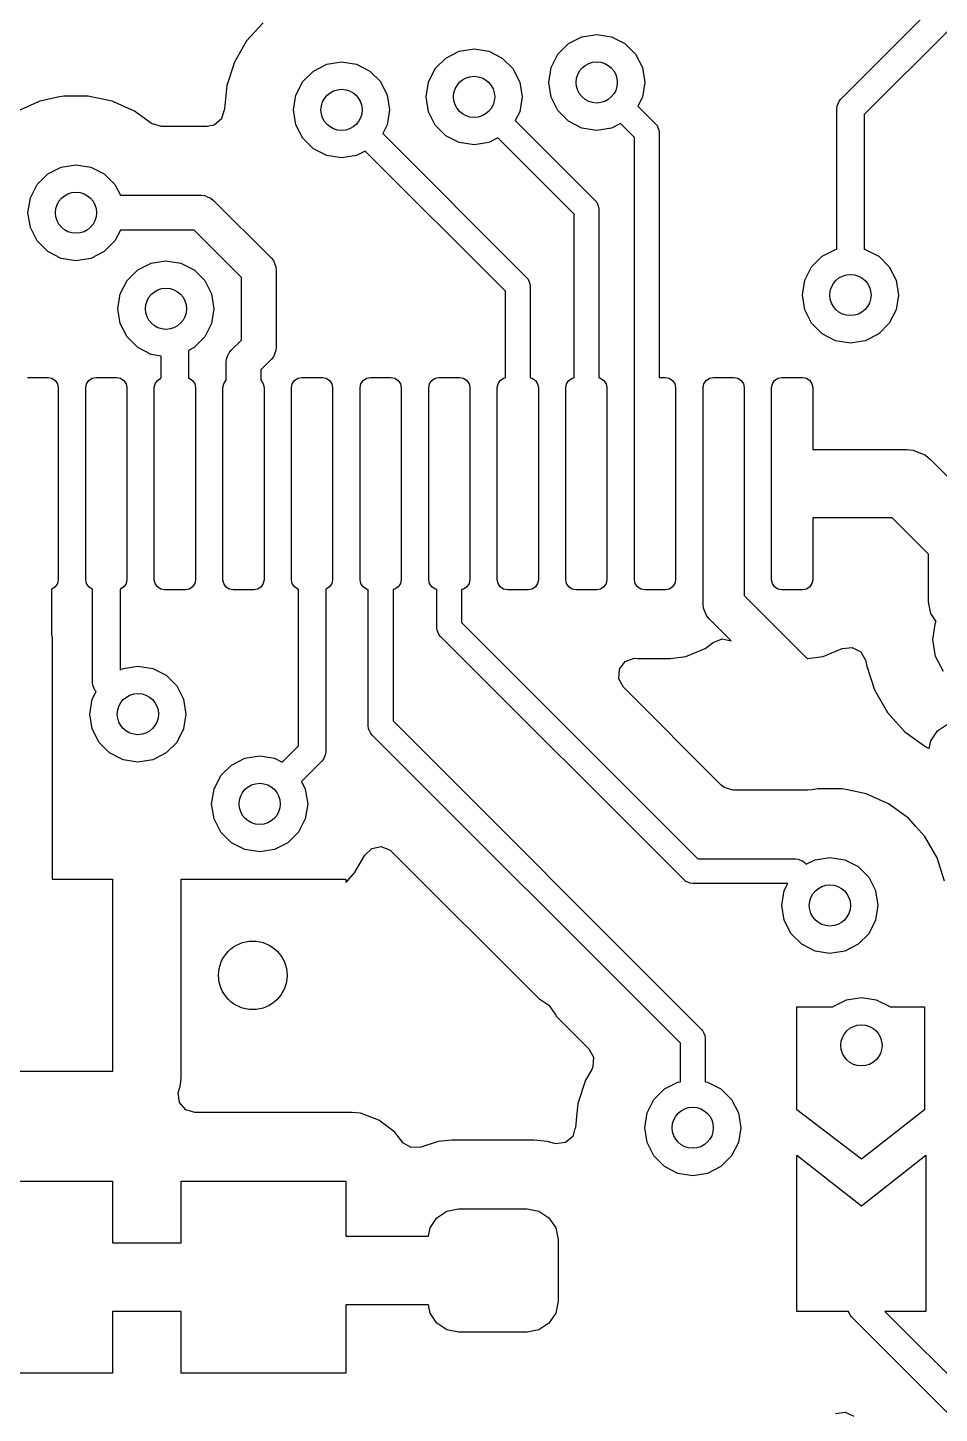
# Model space of a CAD drawing. Extents: x 70 to 224, y -154 to -54.
# Drawn here: x 127.95 to 134.6, y -128.85 to -118.75 of the extents above; entities that cross this region are included whole.
import ezdxf

# ---------------------------------------------------------------- set-up
doc = ezdxf.new("R2010")
doc.units = 0
doc.layers.add('BLACK', color=7, linetype='CONTINUOUS')

msp = doc.modelspace()

# ---------------------------------------------------------------- linework, layer by layer
at = {"layer": 'BLACK', "linetype": 'CONTINUOUS'}
for p, q in [((133.879289, -119.271879), (134.571879, -118.579289)), ((129.667768, -118.714475), (129.54814, -118.847336)), ((134.680642, -118.753369), (134.05, -119.384012)), ((129.54814, -118.847336), (129.45875, -119.002164)), ((131.816844, -118.944275), (131.894275, -118.866844)), ((131.894275, -118.866844), (131.991844, -118.81713)), ((131.991844, -118.81713), (132.1, -118.8)), ((132.1, -118.8), (132.208156, -118.81713)), ((132.208156, -118.81713), (132.305725, -118.866844)), ((132.305725, -118.866844), (132.383156, -118.944275)), ((130.923006, -119.049432), (131.000437, -118.972001)), ((131.000437, -118.972001), (131.098006, -118.922287)), ((131.098006, -118.922287), (131.206162, -118.905157)), ((131.206162, -118.905157), (131.314318, -118.922287)), ((131.314318, -118.922287), (131.411887, -118.972001)), ((131.411887, -118.972001), (131.489318, -119.049432)), ((131.76713, -119.041844), (131.816844, -118.944275)), ((132.383156, -118.944275), (132.43287, -119.041844)), ((129.458747, -119.00217), (129.403504, -119.172192)), ((129.45875, -119.002164), (129.458747, -119.00217)), ((129.956844, -119.144275), (130.034275, -119.066844)), ((130.034275, -119.066844), (130.131844, -119.01713)), ((130.131844, -119.01713), (130.24, -119)), ((130.24, -119), (130.348156, -119.01713)), ((130.348156, -119.01713), (130.445725, -119.066844)), ((130.445725, -119.066844), (130.523156, -119.144275)), ((130.873292, -119.147001), (130.923006, -119.049432)), ((131.489318, -119.049432), (131.539032, -119.147001)), ((131.75, -119.15), (131.76713, -119.041844)), ((132.43287, -119.041844), (132.45, -119.15)), ((129.403503, -119.172194), (129.398484, -119.219946)), ((129.403504, -119.172192), (129.403503, -119.172194)), ((129.90713, -119.241844), (129.956844, -119.144275)), ((130.523156, -119.144275), (130.57287, -119.241844)), ((130.856162, -119.255157), (130.873292, -119.147001)), ((131.539032, -119.147001), (131.556162, -119.255157)), ((131.76713, -119.258156), (131.75, -119.15)), ((132.45, -119.15), (132.43287, -119.258156)), ((128.039728, -119.286672), (127.876408, -119.359387)), ((128.039733, -119.28667), (128.039728, -119.286672)), ((128.183954, -119.256015), (128.039733, -119.28667)), ((128.214609, -119.2495), (128.183954, -119.256015)), ((128.393391, -119.2495), (128.214609, -119.2495)), ((128.425448, -119.256314), (128.393391, -119.2495)), ((128.568265, -119.28667), (128.425448, -119.256314)), ((128.568267, -119.286671), (128.568265, -119.28667)), ((128.731593, -119.359388), (128.568267, -119.286671)), ((129.398484, -119.219946), (129.38814, -119.31837)), ((129.89, -119.35), (129.90713, -119.241844)), ((130.57287, -119.241844), (130.59, -119.35)), ((130.873292, -119.363313), (130.856162, -119.255157)), ((131.556162, -119.255157), (131.539032, -119.363313)), ((131.816844, -119.355725), (131.76713, -119.258156)), ((132.43287, -119.258156), (132.399982, -119.322702)), ((133.851921, -119.323081), (133.866853, -119.287033)), ((133.866853, -119.287033), (133.879289, -119.271879)), ((128.756939, -119.377803), (128.731593, -119.359388)), ((128.854682, -119.448818), (128.756939, -119.377803)), ((129.382526, -119.356293), (129.36513, -119.415539)), ((129.384136, -119.356463), (129.382526, -119.356293)), ((129.38814, -119.31837), (129.384136, -119.356463)), ((129.90713, -119.458156), (129.89, -119.35)), ((130.59, -119.35), (130.57287, -119.458156)), ((130.923006, -119.460882), (130.873292, -119.363313)), ((131.539032, -119.363313), (131.506143, -119.427859)), ((131.894275, -119.433156), (131.816844, -119.355725)), ((132.399982, -119.322702), (132.52864, -119.45136)), ((133.85, -119.34259), (133.851921, -119.323081)), ((133.85, -120.365838), (133.85, -119.34259)), ((134.05, -119.384012), (134.05, -120.365838)), ((128.860529, -119.452815), (128.854682, -119.448818)), ((128.927568, -119.4725), (128.860529, -119.452815)), ((129.260815, -119.4725), (128.927568, -119.4725)), ((129.312326, -119.461294), (129.260815, -119.4725)), ((129.36513, -119.415539), (129.312326, -119.461294)), ((129.956844, -119.555725), (129.90713, -119.458156)), ((130.57287, -119.458156), (130.539982, -119.522702)), ((131.000437, -119.538313), (130.923006, -119.460882)), ((131.506143, -119.427859), (132.08864, -120.010356)), ((131.991844, -119.48287), (131.894275, -119.433156)), ((132.1, -119.5), (131.991844, -119.48287)), ((132.208156, -119.48287), (132.1, -119.5)), ((132.272702, -119.449982), (132.208156, -119.48287)), ((132.375, -119.55228), (132.272702, -119.449982)), ((132.52864, -119.45136), (132.539832, -119.464998)), ((132.539832, -119.464998), (132.542939, -119.4725)), ((132.542939, -119.4725), (132.553271, -119.497442)), ((130.034275, -119.633156), (129.956844, -119.555725)), ((130.539982, -119.522702), (131.588639, -120.57136)), ((131.098006, -119.588027), (131.000437, -119.538313)), ((131.206162, -119.605157), (131.098006, -119.588027)), ((131.314318, -119.588027), (131.206162, -119.605157)), ((131.378864, -119.555138), (131.314318, -119.588027)), ((131.935, -120.111274), (131.378864, -119.555138)), ((132.375, -121.375), (132.375, -119.55228)), ((132.553271, -119.497442), (132.555, -119.515)), ((132.555, -119.515), (132.555, -121.3)), ((130.131844, -119.68287), (130.034275, -119.633156)), ((130.24, -119.7), (130.131844, -119.68287)), ((130.348156, -119.68287), (130.24, -119.7)), ((130.412702, -119.649982), (130.348156, -119.68287)), ((131.435, -120.672279), (130.412702, -119.649982)), ((128.098275, -119.816844), (128.195844, -119.76713)), ((128.195844, -119.76713), (128.304, -119.75)), ((128.304, -119.75), (128.412156, -119.76713)), ((128.412156, -119.76713), (128.509725, -119.816844)), ((127.97113, -119.991844), (128.020844, -119.894275)), ((128.020844, -119.894275), (128.098275, -119.816844)), ((128.509725, -119.816844), (128.587156, -119.894275)), ((128.587156, -119.894275), (128.627268, -119.973)), ((127.954, -120.1), (127.97113, -119.991844)), ((128.627268, -119.973), (129.217423, -119.973)), ((129.217423, -119.973), (129.242199, -119.97544)), ((129.242199, -119.97544), (129.2422, -119.97544)), ((129.2422, -119.97544), (129.260827, -119.983156)), ((129.260827, -119.983156), (129.28798, -119.994403)), ((129.28798, -119.994403), (129.287981, -119.994404)), ((129.287981, -119.994404), (129.307226, -120.010197)), ((129.307226, -120.010197), (129.726802, -120.429774)), ((132.08864, -120.010356), (132.099833, -120.023993)), ((132.099833, -120.023993), (132.107226, -120.041844)), ((132.107226, -120.041844), (132.113271, -120.056437)), ((132.113271, -120.056437), (132.115, -120.073995)), ((132.115, -120.073995), (132.115, -121.302983)), ((127.97113, -120.208156), (127.954, -120.1)), ((131.935, -121.302983), (131.935, -120.111274)), ((128.020844, -120.305725), (127.97113, -120.208156)), ((128.627268, -120.227), (128.587156, -120.305725)), ((129.164817, -120.227), (128.627268, -120.227)), ((129.51, -120.572182), (129.164817, -120.227)), ((128.098275, -120.383156), (128.020844, -120.305725)), ((128.195844, -120.43287), (128.098275, -120.383156)), ((128.509725, -120.383156), (128.412156, -120.43287)), ((128.587156, -120.305725), (128.509725, -120.383156)), ((133.744275, -120.416844), (133.841844, -120.36713)), ((133.841844, -120.36713), (133.85, -120.365838)), ((134.05, -120.365838), (134.058156, -120.36713)), ((134.058156, -120.36713), (134.155725, -120.416844)), ((128.304, -120.45), (128.195844, -120.43287)), ((128.412156, -120.43287), (128.304, -120.45)), ((128.754275, -120.516844), (128.851844, -120.46713)), ((128.851844, -120.46713), (128.96, -120.45)), ((128.96, -120.45), (129.068156, -120.46713)), ((129.068156, -120.46713), (129.165725, -120.516844)), ((129.726802, -120.429774), (129.742596, -120.449019)), ((129.742596, -120.449019), (129.742597, -120.44902)), ((129.742597, -120.44902), (129.76156, -120.494801)), ((129.76156, -120.494801), (129.764, -120.519577)), ((133.61713, -120.591844), (133.666844, -120.494275)), ((133.666844, -120.494275), (133.744275, -120.416844)), ((134.155725, -120.416844), (134.233156, -120.494275)), ((134.233156, -120.494275), (134.28287, -120.591844)), ((128.62713, -120.691844), (128.676844, -120.594275)), ((128.676844, -120.594275), (128.754275, -120.516844)), ((129.165725, -120.516844), (129.243156, -120.594275)), ((129.243156, -120.594275), (129.29287, -120.691844)), ((129.51, -121.027817), (129.51, -120.572182)), ((129.764, -120.519577), (129.764, -121.080423)), ((131.588639, -120.57136), (131.599832, -120.584998)), ((131.599832, -120.584998), (131.60287, -120.592333)), ((131.60287, -120.592333), (131.613271, -120.617442)), ((133.6, -120.7), (133.61713, -120.591844)), ((134.28287, -120.591844), (134.3, -120.7)), ((128.61, -120.8), (128.62713, -120.691844)), ((129.29287, -120.691844), (129.31, -120.8)), ((131.435, -121.302983), (131.435, -120.672279)), ((131.613271, -120.617442), (131.615, -120.635)), ((131.615, -120.635), (131.615, -121.302983)), ((133.61713, -120.808156), (133.6, -120.7)), ((134.3, -120.7), (134.28287, -120.808156)), ((128.62713, -120.908156), (128.61, -120.8)), ((129.31, -120.8), (129.29287, -120.908156)), ((133.666844, -120.905725), (133.61713, -120.808156)), ((133.744275, -120.983156), (133.666844, -120.905725)), ((134.233156, -120.905725), (134.155725, -120.983156)), ((134.28287, -120.808156), (134.233156, -120.905725)), ((128.676844, -121.005725), (128.62713, -120.908156)), ((128.754275, -121.083156), (128.676844, -121.005725)), ((129.243156, -121.005725), (129.165725, -121.083156)), ((129.29287, -120.908156), (129.243156, -121.005725)), ((133.841844, -121.03287), (133.744275, -120.983156)), ((134.155725, -120.983156), (134.058156, -121.03287)), ((128.851844, -121.13287), (128.754275, -121.083156)), ((129.165725, -121.083156), (129.125, -121.103906)), ((129.125, -121.103906), (129.125, -121.304972)), ((129.419404, -121.121865), (129.435197, -121.10262)), ((129.435197, -121.10262), (129.51, -121.027817)), ((129.76156, -121.1052), (129.742597, -121.150981)), ((129.764, -121.080423), (129.76156, -121.105199)), ((129.76156, -121.105199), (129.76156, -121.1052)), ((133.95, -121.05), (133.841844, -121.03287)), ((134.058156, -121.03287), (133.95, -121.05)), ((128.925, -121.144456), (128.851844, -121.13287)), ((128.925, -121.304972), (128.925, -121.144456)), ((129.398, -121.192423), (129.40044, -121.167647)), ((129.398, -121.321276), (129.398, -121.192423)), ((129.40044, -121.167647), (129.400948, -121.166421)), ((129.400948, -121.166421), (129.411291, -121.141451)), ((129.411291, -121.141451), (129.419403, -121.121866)), ((129.419403, -121.121866), (129.419404, -121.121865)), ((129.726803, -121.170226), (129.652, -121.245029)), ((129.742597, -121.150981), (129.726803, -121.170226)), ((127.95, -121.3), (128.1, -121.3)), ((128.1, -121.3), (128.128701, -121.305709)), ((128.128701, -121.305709), (128.153033, -121.321967)), ((128.396968, -121.321967), (128.4213, -121.305709)), ((128.4213, -121.305709), (128.450001, -121.3)), ((128.450001, -121.3), (128.600001, -121.3)), ((128.600001, -121.3), (128.628702, -121.305709)), ((128.628702, -121.305709), (128.653034, -121.321967)), ((128.896967, -121.321967), (128.921299, -121.305709)), ((128.921299, -121.305709), (128.925, -121.304972)), ((129.125, -121.304972), (129.128701, -121.305709)), ((129.128701, -121.305709), (129.153033, -121.321967)), ((129.652, -121.245029), (129.652, -121.321276)), ((129.896967, -121.321967), (129.921299, -121.305709)), ((129.921299, -121.305709), (129.95, -121.3)), ((129.95, -121.3), (130.1, -121.3)), ((130.1, -121.3), (130.128701, -121.305709)), ((130.128701, -121.305709), (130.153033, -121.321967)), ((130.396967, -121.321967), (130.421299, -121.305709)), ((130.421299, -121.305709), (130.45, -121.3)), ((130.45, -121.3), (130.6, -121.3)), ((130.6, -121.3), (130.628701, -121.305709)), ((130.628701, -121.305709), (130.653033, -121.321967)), ((130.896966, -121.321967), (130.921298, -121.305709)), ((130.921298, -121.305709), (130.949999, -121.3)), ((130.949999, -121.3), (131.099999, -121.3)), ((131.099999, -121.3), (131.1287, -121.305709)), ((131.1287, -121.305709), (131.153032, -121.321967)), ((131.396967, -121.321967), (131.421299, -121.305709)), ((131.421299, -121.305709), (131.435, -121.302983)), ((131.615, -121.302983), (131.628701, -121.305709)), ((131.628701, -121.305709), (131.653033, -121.321967)), ((131.896967, -121.321967), (131.921299, -121.305709)), ((131.921299, -121.305709), (131.935, -121.302983)), ((132.115, -121.302983), (132.128701, -121.305709)), ((132.128701, -121.305709), (132.153033, -121.321967)), ((132.555, -121.3), (132.6, -121.3)), ((132.6, -121.3), (132.628701, -121.305709)), ((132.628701, -121.305709), (132.653033, -121.321967)), ((132.896967, -121.321967), (132.921299, -121.305709)), ((132.921299, -121.305709), (132.95, -121.3)), ((132.95, -121.3), (133.1, -121.3)), ((133.1, -121.3), (133.128701, -121.305709)), ((133.128701, -121.305709), (133.153033, -121.321967)), ((133.396966, -121.321967), (133.421298, -121.305709)), ((133.421298, -121.305709), (133.449999, -121.3)), ((133.449999, -121.3), (133.599999, -121.3)), ((133.599999, -121.3), (133.6287, -121.305709)), ((133.6287, -121.305709), (133.653032, -121.321967)), ((128.153033, -121.321967), (128.169291, -121.346299)), ((128.169291, -121.346299), (128.175, -121.375)), ((128.175, -121.375), (128.175, -122.775)), ((128.375001, -121.375), (128.38071, -121.346299)), ((128.375001, -122.775), (128.375001, -121.375)), ((128.38071, -121.346299), (128.396968, -121.321967)), ((128.653034, -121.321967), (128.669292, -121.346299)), ((128.669292, -121.346299), (128.675001, -121.375)), ((128.675001, -121.375), (128.675001, -122.775)), ((128.875, -121.375), (128.880709, -121.346299)), ((128.875, -122.775), (128.875, -121.375)), ((128.880709, -121.346299), (128.896967, -121.321967)), ((129.153033, -121.321967), (129.169291, -121.346299)), ((129.169291, -121.346299), (129.175, -121.375)), ((129.175, -121.375), (129.175, -122.775)), ((129.375, -121.375), (129.380709, -121.346299)), ((129.375, -122.775), (129.375, -121.375)), ((129.380709, -121.346299), (129.396967, -121.321967)), ((129.396967, -121.321967), (129.398, -121.321276)), ((129.652, -121.321276), (129.653033, -121.321967)), ((129.653033, -121.321967), (129.669291, -121.346299)), ((129.669291, -121.346299), (129.675, -121.375)), ((129.675, -121.375), (129.675, -122.775)), ((129.875, -121.375), (129.880709, -121.346299)), ((129.875, -122.775), (129.875, -121.375)), ((129.880709, -121.346299), (129.896967, -121.321967)), ((130.153033, -121.321967), (130.169291, -121.346299)), ((130.169291, -121.346299), (130.175, -121.375)), ((130.175, -121.375), (130.175, -122.775)), ((130.375, -121.375), (130.380709, -121.346299)), ((130.375, -122.775), (130.375, -121.375)), ((130.380709, -121.346299), (130.396967, -121.321967)), ((130.653033, -121.321967), (130.669291, -121.346299)), ((130.669291, -121.346299), (130.675, -121.375)), ((130.675, -121.375), (130.675, -122.775)), ((130.874999, -121.375), (130.880708, -121.346299)), ((130.874999, -122.775), (130.874999, -121.375)), ((130.880708, -121.346299), (130.896966, -121.321967)), ((131.153032, -121.321967), (131.16929, -121.346299)), ((131.16929, -121.346299), (131.174999, -121.375)), ((131.174999, -121.375), (131.174999, -122.775)), ((131.375, -121.375), (131.380709, -121.346299)), ((131.375, -122.775), (131.375, -121.375)), ((131.380709, -121.346299), (131.396967, -121.321967)), ((131.653033, -121.321967), (131.669291, -121.346299)), ((131.669291, -121.346299), (131.675, -121.375)), ((131.675, -121.375), (131.675, -122.775)), ((131.875, -121.375), (131.880709, -121.346299)), ((131.875, -122.775), (131.875, -121.375)), ((131.880709, -121.346299), (131.896967, -121.321967)), ((132.153033, -121.321967), (132.169291, -121.346299)), ((132.169291, -121.346299), (132.175, -121.375)), ((132.175, -121.375), (132.175, -122.775)), ((132.375, -122.775), (132.375, -121.375)), ((132.653033, -121.321967), (132.669291, -121.346299)), ((132.669291, -121.346299), (132.675, -121.375)), ((132.675, -121.375), (132.675, -122.775)), ((132.875, -121.375), (132.880709, -121.346299)), ((132.875, -122.075), (132.875, -121.375)), ((132.880709, -121.346299), (132.896967, -121.321967)), ((133.153033, -121.321967), (133.169291, -121.346299)), ((133.169291, -121.346299), (133.175, -121.375)), ((133.175, -121.375), (133.175, -122.075)), ((133.374999, -121.375), (133.380708, -121.346299)), ((133.374999, -122.775), (133.374999, -121.375)), ((133.380708, -121.346299), (133.396966, -121.321967)), ((133.653032, -121.321967), (133.66929, -121.346299)), ((133.66929, -121.346299), (133.674999, -121.375)), ((133.674999, -121.375), (133.674999, -121.825)), ((133.674999, -121.825), (134.357626, -121.825)), ((134.357626, -121.825), (134.406399, -121.829804)), ((134.406399, -121.829804), (134.496519, -121.867133)), ((134.496519, -121.867133), (134.496523, -121.867137)), ((134.496523, -121.867137), (134.534403, -121.898223)), ((134.534403, -121.898223), (134.896536, -122.260356)), ((132.875, -122.953121), (132.875, -122.075)), ((133.175, -122.075), (133.175, -122.890989)), ((134.254072, -122.325), (133.674999, -122.325)), ((133.674999, -122.325), (133.674999, -122.775)), ((134.517982, -122.58891), (134.254072, -122.325)), ((134.517982, -122.935356), (134.517982, -122.58891)), ((128.169291, -122.803701), (128.153033, -122.828033)), ((128.175, -122.775), (128.169291, -122.803701)), ((128.38071, -122.803701), (128.375001, -122.775)), ((128.396968, -122.828033), (128.38071, -122.803701)), ((128.669292, -122.803701), (128.653034, -122.828033)), ((128.675001, -122.775), (128.669292, -122.803701)), ((128.880709, -122.803701), (128.875, -122.775)), ((128.896967, -122.828033), (128.880709, -122.803701)), ((129.169291, -122.803701), (129.153033, -122.828033)), ((129.175, -122.775), (129.169291, -122.803701)), ((129.380709, -122.803701), (129.375, -122.775)), ((129.396967, -122.828033), (129.380709, -122.803701)), ((129.669291, -122.803701), (129.653033, -122.828033)), ((129.675, -122.775), (129.669291, -122.803701)), ((129.880709, -122.803701), (129.875, -122.775)), ((129.896967, -122.828033), (129.880709, -122.803701)), ((130.169291, -122.803701), (130.153033, -122.828033)), ((130.175, -122.775), (130.169291, -122.803701)), ((130.380709, -122.803701), (130.375, -122.775)), ((130.396967, -122.828033), (130.380709, -122.803701)), ((130.669291, -122.803701), (130.653033, -122.828033)), ((130.675, -122.775), (130.669291, -122.803701)), ((130.880708, -122.803701), (130.874999, -122.775)), ((130.896966, -122.828033), (130.880708, -122.803701)), ((131.16929, -122.803701), (131.153032, -122.828033)), ((131.174999, -122.775), (131.16929, -122.803701)), ((131.380709, -122.803701), (131.375, -122.775)), ((131.396967, -122.828033), (131.380709, -122.803701)), ((131.669291, -122.803701), (131.653033, -122.828033)), ((131.675, -122.775), (131.669291, -122.803701)), ((131.880709, -122.803701), (131.875, -122.775)), ((131.896967, -122.828033), (131.880709, -122.803701)), ((132.169291, -122.803701), (132.153033, -122.828033)), ((132.175, -122.775), (132.169291, -122.803701)), ((132.380709, -122.803701), (132.375, -122.775)), ((132.396967, -122.828033), (132.380709, -122.803701)), ((132.669291, -122.803701), (132.653033, -122.828033)), ((132.675, -122.775), (132.669291, -122.803701)), ((133.380708, -122.803701), (133.374999, -122.775)), ((133.396966, -122.828033), (133.380708, -122.803701)), ((133.66929, -122.803701), (133.653032, -122.828033)), ((133.674999, -122.775), (133.66929, -122.803701)), ((128.128701, -122.844291), (128.125, -122.845027)), ((128.125, -122.845027), (128.125, -123.176676)), ((128.153033, -122.828033), (128.128701, -122.844291)), ((128.4213, -122.844291), (128.396968, -122.828033)), ((128.425001, -122.845027), (128.4213, -122.844291)), ((128.425001, -123.525001), (128.425001, -122.845027)), ((128.628702, -122.844291), (128.625001, -122.845027)), ((128.625001, -122.845027), (128.625001, -123.433259)), ((128.653034, -122.828033), (128.628702, -122.844291)), ((128.921299, -122.844291), (128.896967, -122.828033)), ((128.95, -122.85), (128.921299, -122.844291)), ((129.1, -122.85), (128.95, -122.85)), ((129.128701, -122.844291), (129.1, -122.85)), ((129.153033, -122.828033), (129.128701, -122.844291)), ((129.421299, -122.844291), (129.396967, -122.828033)), ((129.45, -122.85), (129.421299, -122.844291)), ((129.6, -122.85), (129.45, -122.85)), ((129.628701, -122.844291), (129.6, -122.85)), ((129.653033, -122.828033), (129.628701, -122.844291)), ((129.921299, -122.844291), (129.896967, -122.828033)), ((129.925, -122.845027), (129.921299, -122.844291)), ((129.925, -123.985672), (129.925, -122.845027)), ((130.128701, -122.844291), (130.125, -122.845027)), ((130.125, -122.845027), (130.125, -124.027094)), ((130.153033, -122.828033), (130.128701, -122.844291)), ((130.421299, -122.844291), (130.396967, -122.828033)), ((130.435, -122.847016), (130.421299, -122.844291)), ((130.435, -123.841566), (130.435, -122.847016)), ((130.628701, -122.844291), (130.615, -122.847016)), ((130.615, -122.847016), (130.615, -123.804286)), ((130.653033, -122.828033), (130.628701, -122.844291)), ((130.921298, -122.844291), (130.896966, -122.828033)), ((130.934999, -122.847016), (130.921298, -122.844291)), ((130.934999, -123.124999), (130.934999, -122.847016)), ((131.1287, -122.844291), (131.114999, -122.847016)), ((131.114999, -122.847016), (131.114999, -123.087719)), ((131.153032, -122.828033), (131.1287, -122.844291)), ((131.421299, -122.844291), (131.396967, -122.828033)), ((131.45, -122.85), (131.421299, -122.844291)), ((131.6, -122.85), (131.45, -122.85)), ((131.628701, -122.844291), (131.6, -122.85)), ((131.653033, -122.828033), (131.628701, -122.844291)), ((131.921299, -122.844291), (131.896967, -122.828033)), ((131.95, -122.85), (131.921299, -122.844291)), ((132.1, -122.85), (131.95, -122.85)), ((132.128701, -122.844291), (132.1, -122.85)), ((132.153033, -122.828033), (132.128701, -122.844291)), ((132.421299, -122.844291), (132.396967, -122.828033)), ((132.45, -122.85), (132.421299, -122.844291)), ((132.6, -122.85), (132.45, -122.85)), ((132.628701, -122.844291), (132.6, -122.85)), ((132.653033, -122.828033), (132.628701, -122.844291)), ((133.175, -122.890989), (133.634511, -123.3505)), ((133.421298, -122.844291), (133.396966, -122.828033)), ((133.449999, -122.85), (133.421298, -122.844291)), ((133.599999, -122.85), (133.449999, -122.85)), ((133.6287, -122.844291), (133.599999, -122.85)), ((133.653032, -122.828033), (133.6287, -122.844291)), ((132.877882, -122.982384), (132.875, -122.953121)), ((132.900279, -123.036456), (132.877882, -122.982384)), ((134.535109, -123.02146), (134.517982, -122.935356)), ((134.574312, -123.080131), (134.535109, -123.02146)), ((130.936728, -123.142557), (130.934999, -123.124999)), ((131.114999, -123.087719), (132.837279, -124.81)), ((132.918934, -123.059187), (132.900279, -123.036456)), ((133.080201, -123.220454), (132.918934, -123.059187)), ((134.551364, -123.210356), (134.570941, -123.086749)), ((134.570941, -123.086749), (134.574312, -123.080131)), ((128.125, -123.176676), (128.128104, -123.18417)), ((128.128104, -123.18417), (128.130025, -123.203679)), ((128.130025, -123.203679), (128.130025, -124.959114)), ((130.944101, -123.160356), (130.936728, -123.142557)), ((130.950167, -123.175001), (130.944101, -123.160356)), ((130.961359, -123.188639), (130.950167, -123.175001)), ((132.73636, -124.963639), (130.961359, -123.188639)), ((132.949513, -123.23221), (133.014681, -123.207016)), ((133.014681, -123.207016), (133.080201, -123.220454)), ((134.570941, -123.333963), (134.551364, -123.210356)), ((132.750236, -123.335687), (132.890233, -123.277698)), ((132.890233, -123.277698), (132.949513, -123.23221)), ((133.750235, -123.335687), (133.890232, -123.277698)), ((133.890232, -123.277697), (133.892776, -123.276644)), ((133.890232, -123.277698), (133.890232, -123.277697)), ((133.892776, -123.276644), (133.962245, -123.269175)), ((133.962245, -123.269175), (134.024725, -123.30045)), ((134.024725, -123.30045), (134.060377, -123.360539)), ((128.625001, -123.433259), (128.646844, -123.42213)), ((128.646844, -123.42213), (128.755, -123.405)), ((128.755, -123.405), (128.863156, -123.42213)), ((128.863156, -123.42213), (128.960725, -123.471844)), ((132.260878, -123.497947), (132.265862, -123.428255)), ((132.265862, -123.428255), (132.307734, -123.372322)), ((132.307734, -123.372322), (132.373198, -123.347905)), ((132.373198, -123.347905), (132.398226, -123.348649)), ((132.398226, -123.348649), (132.41228, -123.3505)), ((132.41228, -123.3505), (132.412287, -123.3505)), ((132.412287, -123.3505), (132.637713, -123.3505)), ((132.637713, -123.3505), (132.63772, -123.3505)), ((132.63772, -123.3505), (132.750236, -123.335687)), ((133.634511, -123.3505), (133.637712, -123.3505)), ((133.637712, -123.3505), (133.637719, -123.3505)), ((133.637719, -123.3505), (133.750235, -123.335687)), ((134.060377, -123.360539), (134.063548, -123.378234)), ((134.063548, -123.378234), (134.06569, -123.398612)), ((134.06569, -123.398612), (134.065691, -123.398615)), ((134.065691, -123.398615), (134.124182, -123.578633)), ((134.627757, -123.44547), (134.570941, -123.333963)), ((128.426922, -123.54451), (128.425001, -123.525001)), ((128.960725, -123.471844), (129.038156, -123.549275)), ((132.294363, -123.55927), (132.260878, -123.497947)), ((128.42213, -123.646844), (128.450522, -123.59112)), ((128.441854, -123.580558), (128.426922, -123.54451)), ((128.450522, -123.59112), (128.441854, -123.580558)), ((129.038156, -123.549275), (129.08787, -123.646844)), ((133.008274, -124.273181), (132.294363, -123.55927)), ((134.124182, -123.578633), (134.124185, -123.57864)), ((134.124185, -123.57864), (134.218831, -123.742572)), ((128.405, -123.755), (128.42213, -123.646844)), ((129.08787, -123.646844), (129.105, -123.755)), ((128.42213, -123.863156), (128.405, -123.755)), ((129.105, -123.755), (129.08787, -123.863156)), ((130.615, -123.804286), (132.863638, -126.052925)), ((134.218831, -123.742572), (134.300013, -123.832733)), ((134.300013, -123.832733), (134.345493, -123.883244)), ((134.583883, -123.876257), (134.656878, -123.827483)), ((128.471844, -123.960725), (128.42213, -123.863156)), ((129.08787, -123.863156), (129.038156, -123.960725)), ((130.436729, -123.859124), (130.435, -123.841566)), ((130.443826, -123.876257), (130.436729, -123.859124)), ((130.450168, -123.891568), (130.443826, -123.876257)), ((130.46136, -123.905206), (130.450168, -123.891568)), ((132.709999, -126.153844), (130.46136, -123.905206)), ((134.345493, -123.883244), (134.498629, -123.994504)), ((134.535109, -123.949252), (134.583883, -123.876257)), ((128.549275, -124.038156), (128.471844, -123.960725)), ((129.038156, -123.960725), (128.960725, -124.038156)), ((129.806315, -124.104356), (129.925, -123.985672)), ((130.125, -124.027094), (130.123079, -124.046603)), ((134.498629, -123.994504), (134.498634, -123.994507)), ((134.498634, -123.994507), (134.523872, -124.005743)), ((134.523872, -124.005743), (134.535109, -123.949252)), ((128.646844, -124.08787), (128.549275, -124.038156)), ((128.755, -124.105), (128.646844, -124.08787)), ((128.863156, -124.08787), (128.755, -124.105)), ((128.960725, -124.038156), (128.863156, -124.08787)), ((129.359826, -124.203387), (129.437257, -124.125956)), ((129.437257, -124.125956), (129.534826, -124.076242)), ((129.534826, -124.076242), (129.642982, -124.059112)), ((129.642982, -124.059112), (129.751138, -124.076242)), ((129.751138, -124.076242), (129.806315, -124.104356)), ((130.095711, -124.097805), (129.947737, -124.245778)), ((130.108147, -124.082651), (130.095711, -124.097805)), ((130.123079, -124.046603), (130.108147, -124.082651)), ((129.310112, -124.300956), (129.359826, -124.203387)), ((129.292982, -124.409112), (129.310112, -124.300956)), ((129.947737, -124.245778), (129.975852, -124.300956)), ((129.975852, -124.300956), (129.992982, -124.409112)), ((133.028916, -124.289815), (133.008274, -124.273181)), ((133.095955, -124.3095), (133.028916, -124.289815)), ((133.627741, -124.3095), (133.095955, -124.3095)), ((133.627747, -124.3095), (133.627741, -124.3095)), ((133.628743, -124.309631), (133.627747, -124.3095)), ((133.632076, -124.3095), (133.628743, -124.309631)), ((133.635867, -124.3095), (133.632076, -124.3095)), ((133.670697, -124.307982), (133.635867, -124.30935)), ((133.635867, -124.30935), (133.635867, -124.3095)), ((133.710607, -124.2995), (133.670697, -124.307982)), ((133.710609, -124.2995), (133.710607, -124.2995)), ((133.889391, -124.2995), (133.710609, -124.2995)), ((133.929296, -124.307982), (133.889391, -124.2995)), ((134.064265, -124.33667), (133.929296, -124.307982)), ((134.064267, -124.336671), (134.064265, -124.33667)), ((134.227593, -124.409388), (134.064267, -124.336671)), ((129.310112, -124.517268), (129.292982, -124.409112)), ((129.992982, -124.409112), (129.975852, -124.517268)), ((134.37223, -124.514474), (134.227593, -124.409388)), ((129.359826, -124.614837), (129.310112, -124.517268)), ((129.975852, -124.517268), (129.926138, -124.614837)), ((134.372231, -124.514475), (134.37223, -124.514474)), ((134.372232, -124.514476), (134.372231, -124.514475)), ((134.372235, -124.514478), (134.372232, -124.514476)), ((134.425525, -124.573664), (134.372235, -124.514478)), ((129.437257, -124.692268), (129.359826, -124.614837)), ((129.926138, -124.614837), (129.848707, -124.692268)), ((134.491859, -124.647335), (134.425525, -124.573664)), ((129.534826, -124.741982), (129.437257, -124.692268)), ((129.642982, -124.759112), (129.534826, -124.741982)), ((129.751138, -124.741982), (129.642982, -124.759112)), ((129.848707, -124.692268), (129.751138, -124.741982)), ((130.409704, -124.782109), (130.460269, -124.733896)), ((130.460269, -124.733896), (130.528876, -124.720672)), ((130.528876, -124.720672), (130.593741, -124.74664)), ((134.58125, -124.802165), (134.491859, -124.647335)), ((130.334841, -124.911777), (130.409704, -124.782109)), ((130.593741, -124.74664), (130.604771, -124.75643)), ((130.604771, -124.75643), (131.675014, -125.826673)), ((132.837279, -124.81), (133.55, -124.81)), ((133.55, -124.81), (133.567558, -124.811729)), ((133.567558, -124.811729), (133.590499, -124.821231)), ((133.590499, -124.821231), (133.600002, -124.825168)), ((133.600002, -124.825168), (133.61364, -124.83636)), ((133.61364, -124.83636), (133.627297, -124.850017)), ((133.627297, -124.850017), (133.691844, -124.81713)), ((133.691844, -124.81713), (133.8, -124.8)), ((133.8, -124.8), (133.908156, -124.81713)), ((133.908156, -124.81713), (134.005725, -124.866844)), ((134.636497, -124.972197), (134.58125, -124.802165)), ((130.280443, -124.972192), (130.334841, -124.911777)), ((134.005725, -124.866844), (134.083156, -124.944275)), ((134.083156, -124.944275), (134.13287, -125.041844)), ((128.130025, -124.959114), (128.570406, -124.959114)), ((128.570406, -124.959114), (128.570406, -126.359114)), ((129.070406, -126.359114), (129.070406, -124.959114)), ((129.070406, -124.959114), (130.270406, -124.959114)), ((130.270406, -124.959114), (130.270406, -124.983339)), ((130.270406, -124.983339), (130.280443, -124.972192)), ((132.749998, -124.974832), (132.73636, -124.963639)), ((132.763437, -124.980398), (132.749998, -124.974832)), ((132.782442, -124.988271), (132.763437, -124.980398)), ((132.8, -124.99), (132.782442, -124.988271)), ((133.493546, -124.99), (132.8, -124.99)), ((133.45, -125.15), (133.46713, -125.041844)), ((133.46713, -125.041844), (133.493546, -124.99)), ((134.13287, -125.041844), (134.15, -125.15)), ((133.46713, -125.258156), (133.45, -125.15)), ((134.15, -125.15), (134.13287, -125.258156)), ((133.516844, -125.355725), (133.46713, -125.258156)), ((134.13287, -125.258156), (134.083156, -125.355725)), ((133.594275, -125.433156), (133.516844, -125.355725)), ((133.691844, -125.48287), (133.594275, -125.433156)), ((134.005725, -125.433156), (133.908156, -125.48287)), ((134.083156, -125.355725), (134.005725, -125.433156)), ((133.8, -125.5), (133.691844, -125.48287)), ((133.908156, -125.48287), (133.8, -125.5)), ((131.675014, -125.826673), (131.679086, -125.827483)), ((131.679086, -125.827483), (131.752081, -125.876257)), ((133.824275, -125.886844), (133.921844, -125.83713)), ((133.921844, -125.83713), (134.03, -125.82)), ((134.03, -125.82), (134.138156, -125.83713)), ((134.138156, -125.83713), (134.235725, -125.886844)), ((131.752081, -125.876257), (131.800855, -125.949252)), ((131.800855, -125.949252), (131.801664, -125.953323)), ((131.801664, -125.953323), (132.043751, -126.19541)), ((133.56, -126.64), (133.56, -125.89)), ((133.56, -125.89), (133.821119, -125.89)), ((133.821119, -125.89), (133.824275, -125.886844)), ((134.235725, -125.886844), (134.238881, -125.89)), ((134.238881, -125.89), (134.49, -125.89)), ((134.49, -125.89), (134.49, -126.64)), ((132.863638, -126.052925), (132.874831, -126.066563)), ((132.709999, -126.434618), (132.709999, -126.153844)), ((132.874831, -126.066563), (132.878767, -126.076065)), ((132.878767, -126.076065), (132.88827, -126.099007)), ((132.88827, -126.099007), (132.889999, -126.116565)), ((132.889999, -126.116565), (132.889999, -126.434618)), ((132.043751, -126.19541), (132.077236, -126.256733)), ((132.077236, -126.256733), (132.072252, -126.326425)), ((128.570406, -126.359114), (127.370406, -126.359114)), ((129.070906, -126.359114), (129.070406, -126.359114)), ((129.070906, -126.406987), (129.070906, -126.359114)), ((132.063458, -126.34509), (132.018748, -126.422531)), ((132.072252, -126.326425), (132.063458, -126.34509)), ((129.064497, -126.466597), (129.066048, -126.45217)), ((129.066048, -126.45217), (129.070906, -126.406987)), ((132.018746, -126.422534), (131.963503, -126.592556)), ((132.018748, -126.422531), (132.018746, -126.422534)), ((132.594274, -126.487208), (132.691843, -126.437494)), ((132.691843, -126.437494), (132.709999, -126.434618)), ((132.889999, -126.434618), (132.908155, -126.437494)), ((132.908155, -126.437494), (133.005724, -126.487208)), ((129.048734, -126.516967), (129.055291, -126.491279)), ((129.058678, -126.586125), (129.048734, -126.516967)), ((129.055291, -126.491279), (129.064497, -126.466597)), ((132.516843, -126.564639), (132.594274, -126.487208)), ((133.005724, -126.487208), (133.083155, -126.564639)), ((129.104433, -126.638929), (129.058678, -126.586125)), ((129.171472, -126.658614), (129.104433, -126.638929)), ((130.318271, -126.658614), (129.171472, -126.658614)), ((130.318279, -126.658614), (130.318271, -126.658614)), ((130.318287, -126.658614), (130.318279, -126.658614)), ((130.318289, -126.658615), (130.318287, -126.658614)), ((130.377889, -126.665022), (130.318289, -126.658615)), ((131.958628, -126.638929), (131.94495, -126.769077)), ((131.963502, -126.592558), (131.958628, -126.638929)), ((131.963503, -126.592556), (131.963502, -126.592558)), ((132.449999, -126.770364), (132.467129, -126.662208)), ((132.467129, -126.662208), (132.516843, -126.564639)), ((133.083155, -126.564639), (133.132869, -126.662208)), ((133.132869, -126.662208), (133.149999, -126.770364)), ((134.03, -127), (133.56, -126.64)), ((134.49, -126.64), (134.03, -127)), ((130.512734, -126.715316), (130.377888, -126.665022)), ((130.377888, -126.665022), (130.377889, -126.665022)), ((130.512741, -126.71532), (130.512734, -126.715316)), ((130.62795, -126.801566), (130.512741, -126.71532)), ((130.62795, -126.801567), (130.62795, -126.801566)), ((130.627952, -126.801568), (130.62795, -126.801567)), ((130.643395, -126.822197), (130.627952, -126.801568)), ((130.678562, -126.869174), (130.643395, -126.822197)), ((131.044626, -126.859857), (130.945274, -126.870006)), ((131.044644, -126.859856), (131.044626, -126.859857)), ((131.641328, -126.859856), (131.044644, -126.859856)), ((131.740693, -126.870007), (131.641328, -126.859856)), ((131.925129, -126.832965), (131.872325, -126.87872)), ((131.941688, -126.776569), (131.925129, -126.832965)), ((131.944135, -126.776827), (131.941688, -126.776569)), ((131.94495, -126.769077), (131.944135, -126.776827)), ((132.467129, -126.87852), (132.449999, -126.770364)), ((133.149999, -126.770364), (133.132869, -126.87852)), ((130.686962, -126.879238), (130.678562, -126.869174)), ((130.747003, -126.91497), (130.686962, -126.879238)), ((130.816832, -126.912568), (130.747003, -126.91497)), ((130.945271, -126.870007), (130.816832, -126.912568)), ((130.945274, -126.870006), (130.945271, -126.870007)), ((131.781811, -126.883632), (131.740693, -126.870007)), ((131.803167, -126.888664), (131.781811, -126.883632)), ((131.872325, -126.87872), (131.803167, -126.888664)), ((132.516843, -126.976089), (132.467129, -126.87852)), ((133.132869, -126.87852), (133.083155, -126.976089)), ((132.594274, -127.05352), (132.516843, -126.976089)), ((132.691843, -127.103234), (132.594274, -127.05352)), ((133.005724, -127.05352), (132.908155, -127.103234)), ((133.083155, -126.976089), (133.005724, -127.05352)), ((133.56, -128.11), (133.56, -126.97)), ((133.56, -126.97), (134.03, -127.34)), ((134.03, -127.34), (134.5, -126.97)), ((134.5, -126.97), (134.5, -128.11)), ((127.370406, -127.159114), (128.570406, -127.159114)), ((128.570406, -127.159114), (128.570406, -127.609114)), ((129.070406, -127.609114), (129.070406, -127.159114)), ((129.070406, -127.159114), (130.270406, -127.159114)), ((130.270406, -127.159114), (130.270406, -127.560356)), ((132.799999, -127.120364), (132.691843, -127.103234)), ((132.908155, -127.103234), (132.799999, -127.120364)), ((131.006878, -127.377483), (131.092982, -127.360356)), ((131.092982, -127.360356), (131.592982, -127.360356)), ((131.592982, -127.360356), (131.679086, -127.377483)), ((130.885109, -127.499252), (130.933883, -127.426257)), ((130.933883, -127.426257), (131.006878, -127.377483)), ((131.679086, -127.377483), (131.752081, -127.426257)), ((131.752081, -127.426257), (131.800855, -127.499252)), ((130.270406, -127.560356), (130.872955, -127.560356)), ((130.872955, -127.560356), (130.885109, -127.499252)), ((131.800855, -127.499252), (131.817982, -127.585356)), ((128.570406, -127.609114), (129.070406, -127.609114)), ((131.817982, -127.585356), (131.817982, -128.035356)), ((130.872955, -128.060356), (130.270406, -128.060356)), ((130.270406, -128.060356), (130.270406, -128.559114)), ((130.885109, -128.12146), (130.872955, -128.060356)), ((131.817982, -128.035356), (131.800855, -128.12146)), ((129.070406, -128.109114), (128.570406, -128.109114)), ((128.570406, -128.109114), (128.570406, -128.559114)), ((129.070406, -128.559114), (129.070406, -128.109114)), ((130.933883, -128.194455), (130.885109, -128.12146)), ((131.800855, -128.12146), (131.752081, -128.194455)), ((133.936267, -128.11), (133.56, -128.11)), ((133.946853, -128.135557), (133.936267, -128.11)), ((133.959289, -128.150711), (133.946853, -128.135557)), ((135.32929, -129.520711), (133.959289, -128.150711)), ((134.5, -128.11), (134.201422, -128.11)), ((134.201422, -128.11), (135.441421, -129.35)), ((131.006878, -128.243229), (130.933883, -128.194455)), ((131.092982, -128.260356), (131.006878, -128.243229)), ((131.592982, -128.260356), (131.092982, -128.260356)), ((131.679086, -128.243229), (131.592982, -128.260356)), ((131.752081, -128.194455), (131.679086, -128.243229)), ((128.570406, -128.559114), (127.370406, -128.559114)), ((130.270406, -128.559114), (129.070406, -128.559114)), ((133.841048, -128.854363), (133.910207, -128.844419)), ((133.910207, -128.844419), (133.973763, -128.873444))]:
    msp.add_line(p, q, dxfattribs=at)
at = {"layer": 'BLACK'}
for centre, radius in [((132.1, -119.15), 0.15), ((131.206162, -119.255157), 0.15), ((130.24, -119.35), 0.15), ((128.304, -120.1), 0.15), ((133.95, -120.7), 0.15), ((128.96, -120.8), 0.15), ((128.755, -123.755), 0.15), ((129.642982, -124.409112), 0.15), ((133.8, -125.15), 0.15), ((129.592982, -125.659114), 0.25), ((134.03, -126.17), 0.15), ((132.799999, -126.770364), 0.15)]:
    msp.add_circle(centre, radius, dxfattribs=at)

doc.saveas('drawing.dxf')
